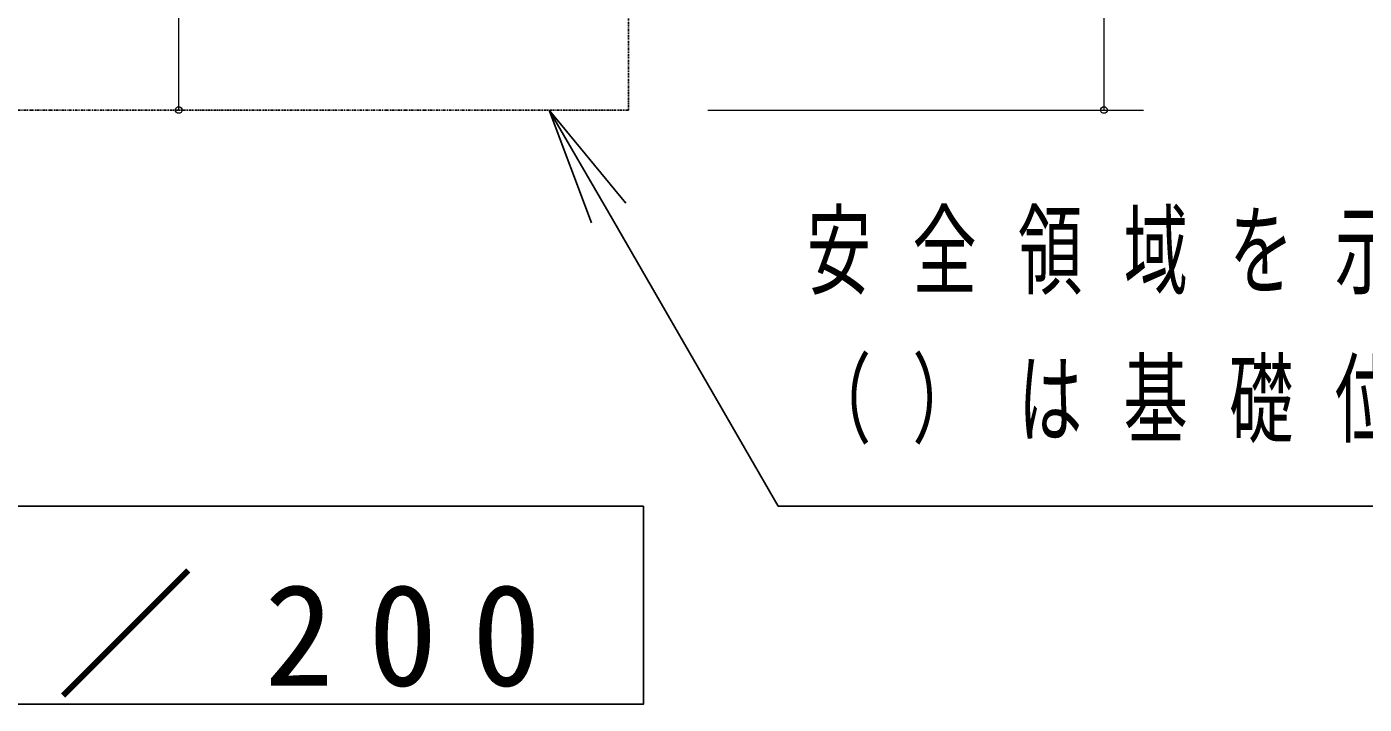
# Model space of a CAD drawing. Units: millimetres, scale not verified. Extents: x -19540 to 0, y -2390 to 13350.
# Drawn here: x -8992 to -7304, y 9414 to 10269 of the extents above; entities that cross this region are included whole.
import ezdxf

# ---------------------------------------------------------------- set-up
doc = ezdxf.new("R2010")
doc.units = ezdxf.units.MM
doc.linetypes.add('USER3', pattern=[8, 3, -1, 1, -1, 1, -1])
doc.layers.add('線', color=2, linetype='Continuous', lineweight=25)
doc.layers.add('補助', color=2, linetype='Continuous', lineweight=25)
doc.styles.add('ＭＳ ゴシック', font='')
doc.styles.get('ＭＳ ゴシック').set_extended_font_data('MS Gothic')

# ---------------------------------------------------------------- blocks, each defined once
blk = doc.blocks.new('dimension_origin')
at = {"color": 0, "linetype": 'Continuous', "lineweight": -2}
blk.add_circle((0, 0), 1.25, dxfattribs=at)

msp = doc.modelspace()

# ---------------------------------------------------------------- linework, layer by layer
at = {"layer": '線', "linetype": 'USER3'}
msp.add_lwpolyline([(-9595, 12139.25), (-8232.5, 12139.25), (-8232.5, 10164.25), (-9595, 10164.25)], close=True, dxfattribs=at)
at = {"layer": '補助', "lineweight": 13}
for p, q in [((-8800.25, 10164.25), (-8800.25, 11151.75)), ((-7632.5, 10858), (-7632.5, 10164.25)), ((-8132.5, 10164.25), (-7582.5, 10164.25))]:
    msp.add_line(p, q, dxfattribs=at)
at = {"layer": '補助'}
for p, q in [((-8279.151, 10021.846), (-8332.5, 10164.25)), ((-8235.849, 10046.846), (-8332.5, 10164.25)), ((-8332.5, 10164.25), (-8257.5, 10034.346)), ((-8257.5, 10034.346), (-8043.825, 9664.25)), ((-8043.825, 9664.25), (-7993.825, 9664.25)), ((-7993.825, 9664.25), (-6585.724, 9664.25))]:
    msp.add_line(p, q, dxfattribs=at)
msp.add_lwpolyline([(-10613.75, 9664.25), (-10613.75, 9414.25), (-8213.75, 9414.25), (-8213.75, 9664.25)], close=True, dxfattribs=at)

# ---------------------------------------------------------------- block references
at = {"layer": '補助', "lineweight": 13, "xscale": 3.33, "yscale": 3.33, "rotation": 90}
for p in [(-8800.25, 10164.25), (-7632.5, 10164.25)]:
    msp.add_blockref('dimension_origin', p, dxfattribs=at)

# ---------------------------------------------------------------- texts
at = {"layer": '補助', "style": 'ＭＳ ゴシック'}
for s, insert, char_height, attachment_point in [('\\T1.64;\\W0.65;安全領域を示す', (-8007.575, 10033), 91.64, 1), ('\\T1.64;\\W0.65;（）は基礎位置を示す', (-8007.575, 9845.5), 91.64, 1), ('\\T1.5;安全領域\\~S=1／200', (-9413.75, 9422.583), 128.3, 8)]:
    msp.add_mtext(s, dxfattribs=dict(at, insert=insert, char_height=char_height, attachment_point=attachment_point))

doc.saveas('drawing.dxf')
